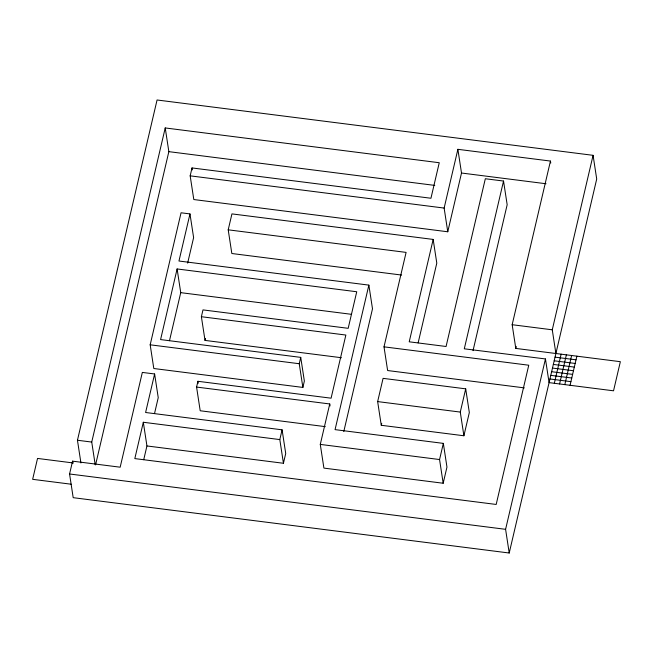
<?xml version="1.0" encoding="UTF-8"?>
<svg xmlns="http://www.w3.org/2000/svg" width="653" height="653" viewBox="0 0 653 653"><rect width="100%" height="100%" fill="white"/><g stroke="black" fill="none" stroke-linecap="round" stroke-linejoin="round"><path stroke-width="0.98" d="M80.931 462.969L77.454 440.253L157.063 99.991L593.079 155.324L596.711 179.028L509.218 553.009L73.193 497.676L69.569 473.988L72.573 461.157L120.168 467.197L142.338 372.414L154.614 373.973L158.238 397.661L154.541 413.471M95.216 464.781L91.738 442.065L165.225 127.947L439.257 162.728L430.947 198.251L192.023 167.935L190.17 175.845L193.802 199.54L447.762 231.774L461.508 173.021L457.884 149.317L550.455 161.062L550.757 163.038M95.591 464.781L168.849 151.651L165.225 127.947M341.405 357.722L205.018 340.409L201.385 316.713L202.985 309.897L348.18 328.32L356.742 291.752L177.11 268.954L160.581 339.584L300.731 357.371L304.363 381.066L302.87 387.425L153.798 368.512L150.174 344.808L181.061 212.78L189.982 213.915L193.614 237.61L187.64 263.126M189.982 213.915L178.963 261.02L368.872 285.116L372.496 308.812L343.78 431.56M143.317 422.262L146.941 445.95L283.435 463.271L279.811 439.583L143.317 422.262L134.82 458.594L496.182 504.451L528.759 365.215L384.005 346.841L406.101 252.393L228.207 229.823L231.937 213.89L433.168 239.422L436.792 263.118L418.14 342.866M154.614 373.973L145.603 412.5L282.096 429.821L285.72 453.517L283.435 463.271M169.486 340.719L180.734 292.65L177.11 268.954M143.725 459.696L146.941 445.95M205.018 340.409L205.466 338.466M325.292 426.638L200.202 410.761L196.577 387.066L197.924 381.295L331.087 398.191L345.861 335.046L201.385 316.713M279.811 439.583L282.096 429.821M302.87 387.425L299.245 363.729L300.731 357.371M368.872 285.116L335.062 429.633L443.338 443.379L446.962 467.075L443.183 483.244L323.904 468.103L320.28 444.407L329.741 403.962L196.577 387.066M377.646 401.587L383.082 378.356L465.703 388.845L469.327 412.541L463.899 435.763L381.27 425.283L377.646 401.587L460.275 412.076L463.899 435.763M381.27 425.283L381.719 423.34M433.168 239.422L409.219 341.813L446.072 346.49L485.326 178.734L503.536 181.044L507.169 204.74L473.025 350.661M447.762 231.774L444.138 208.07L457.884 149.317M503.536 181.044L464.291 348.808L545.451 358.938L549.075 382.625L613.534 390.812L620.35 361.689L515.797 348.416L512.164 324.712L550.455 161.062M443.183 483.244L439.559 459.541L443.338 443.379M460.275 412.076L465.703 388.845M515.797 348.416L516.254 346.433M509.218 553.009L505.593 529.322L545.451 358.938M555.891 353.51L552.267 329.806L593.079 155.324M554.324 383.295L561.139 354.171M559.572 383.964L566.38 354.84M564.812 384.625L571.628 355.501M570.061 385.294L576.877 356.171M461.508 173.021L546.03 183.746M168.849 151.651L434.792 185.403M190.17 175.845L444.138 208.07M401.636 275.06L231.831 253.511L228.207 229.823M512.164 324.712L552.267 329.806M180.734 292.65L351.281 314.297M555.042 357.15L576.019 359.811M554.185 360.791L575.171 363.452M553.336 364.431L574.322 367.092M552.487 368.072L573.465 370.733M551.63 371.712L572.616 374.373M550.781 375.353L571.767 378.014M549.932 378.985L570.91 381.654M524.343 387.882L387.629 370.537L384.005 346.841M150.174 344.808L299.245 363.729M320.28 444.407L439.559 459.541M77.454 440.253L91.738 442.065M73.169 462.953L37.539 458.43L32.65 479.326L71.242 484.224M69.569 473.988L505.593 529.322M329.741 403.962L330.043 405.937M192.023 167.935L192.325 169.911M197.924 381.295L198.226 383.262M72.573 461.157L72.875 463.132"/></g></svg>
